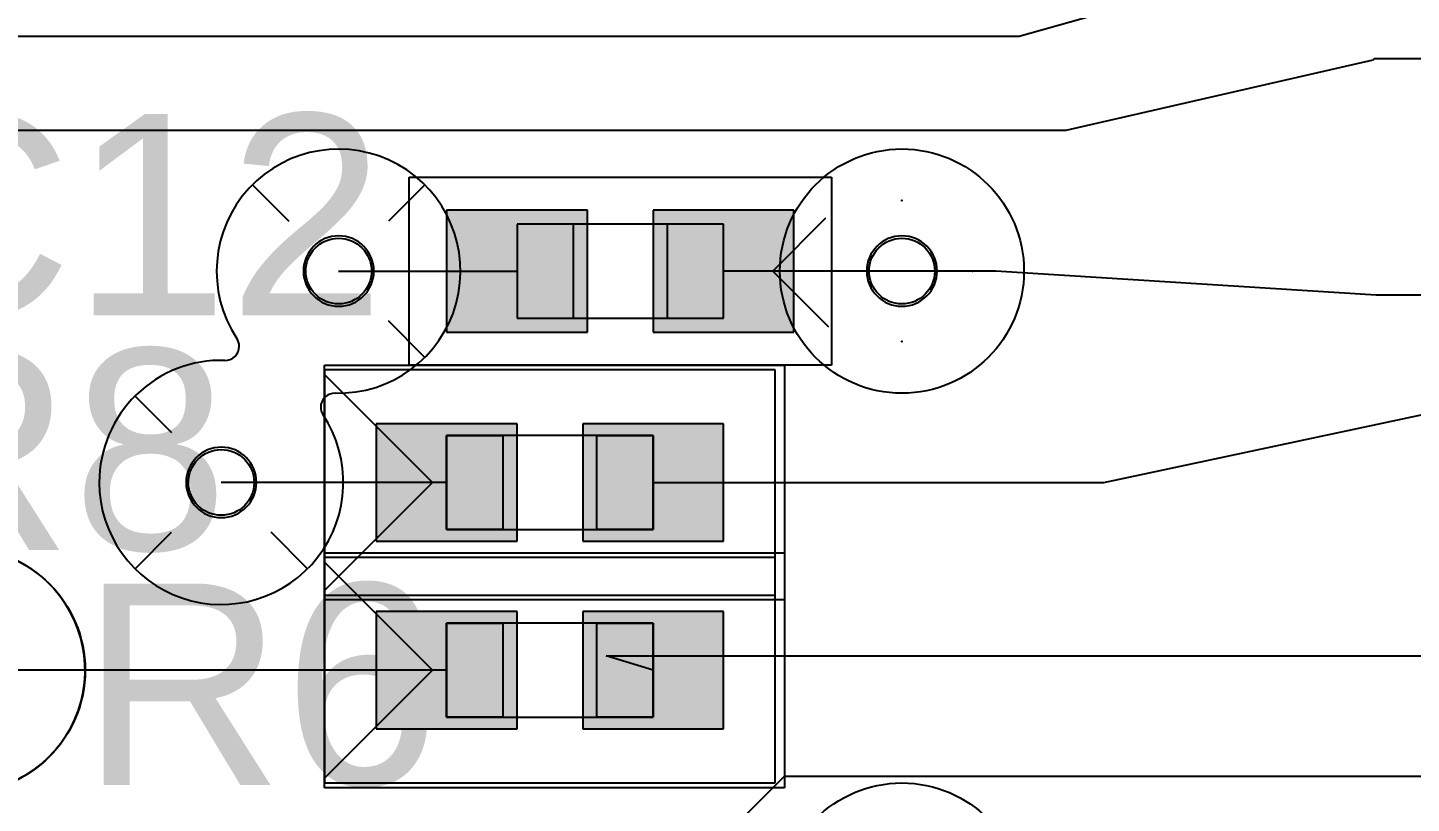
# Model space of a CAD drawing. Header units: inches. Extents: x -0.63 to 3.45, y 0 to 2.67.
# Drawn here: x 0.3737 to 0.6685, y 0.8267 to 0.9918 of the extents above; entities that cross this region are included whole.
import ezdxf

# ---------------------------------------------------------------- set-up
doc = ezdxf.new("R2010")
doc.units = ezdxf.units.IN
doc.header["$MEASUREMENT"] = 0
for name, color, linetype in [('Bottom', 7, 'Continuous'), ('L2_GND', 7, 'Continuous'), ('L5_GND', 7, 'Continuous'), ('Layer_20', 7, 'Continuous'), ('LAYNR4', 7, 'Continuous'), ('LAYNR5', 7, 'Continuous'), ('PADLAYER_BOT', 7, 'Continuous'), ('PADLAYER_INNER', 7, 'Continuous'), ('PADLAYER_TOP', 7, 'Continuous'), ('SILKCREEN_COMP_TOP', 7, 'Continuous'), ('SILKSCREEN_TEXT_TOP', 7, 'Continuous'), ('TOOL_TOP', 7, 'Continuous'), ('Trace_Route_Top', 7, 'Continuous')]:
    doc.layers.add(name, color=color, linetype=linetype)

# ---------------------------------------------------------------- blocks, each defined once
blk = doc.blocks.new('SE37')
at = {"layer": 'Trace_Route_Top', "color": 7, "linetype": 'Continuous'}
blk.add_line((0.799, 0.93484), (0.661, 0.93484), dxfattribs=at)
blk = doc.blocks.new('SE36')
at = {"layer": 'Trace_Route_Top'}
blk.add_blockref('SE37', (0, 0), dxfattribs=at)
blk = doc.blocks.new('SE39')
at = {"layer": 'Trace_Route_Top', "color": 7, "linetype": 'Continuous'}
for p, q in [((0.58, 0.94), (0.56, 0.94)), ((0.661, 0.93484), (0.58, 0.94))]:
    blk.add_line(p, q, dxfattribs=at)
blk = doc.blocks.new('SE38')
at = {"layer": 'Trace_Route_Top'}
blk.add_blockref('SE39', (0, 0), dxfattribs=at)
blk = doc.blocks.new('SE41')
at = {"layer": 'Trace_Route_Top', "color": 7, "linetype": 'Continuous'}
blk.add_line((0.56, 0.94), (0.522, 0.94), dxfattribs=at)
blk = doc.blocks.new('SE40')
at = {"layer": 'Trace_Route_Top'}
blk.add_blockref('SE41', (0, 0), dxfattribs=at)
blk = doc.blocks.new('SE273')
at = {"layer": 'Trace_Route_Top', "color": 7, "linetype": 'Continuous'}
blk.add_line((0.463, 0.855), (0.36, 0.855), dxfattribs=at)
blk = doc.blocks.new('SE272')
at = {"layer": 'Trace_Route_Top'}
blk.add_blockref('SE273', (0, 0), dxfattribs=at)
blk = doc.blocks.new('SE277')
at = {"layer": 'Trace_Route_Top', "color": 7, "linetype": 'Continuous'}
for p, q in [((0.585, 0.99), (0.66142, 1.01161)), ((0.29, 0.99), (0.585, 0.99))]:
    blk.add_line(p, q, dxfattribs=at)
blk = doc.blocks.new('SE276')
at = {"layer": 'Trace_Route_Top'}
blk.add_blockref('SE277', (0, 0), dxfattribs=at)
blk = doc.blocks.new('SE349')
at = {"layer": 'Trace_Route_Top', "color": 7, "linetype": 'Continuous'}
blk.add_line((0.44, 0.94), (0.478, 0.94), dxfattribs=at)
blk = doc.blocks.new('SE348')
at = {"layer": 'Trace_Route_Top'}
blk.add_blockref('SE349', (0, 0), dxfattribs=at)
blk = doc.blocks.new('SE395')
at = {"layer": 'Trace_Route_Top', "color": 7, "linetype": 'Continuous'}
blk.add_line((0.463, 0.895), (0.415, 0.895), dxfattribs=at)
blk = doc.blocks.new('SE394')
at = {"layer": 'Trace_Route_Top'}
blk.add_blockref('SE395', (0, 0), dxfattribs=at)
blk = doc.blocks.new('SE553')
at = {"layer": 'Trace_Route_Top', "color": 7, "linetype": 'Continuous'}
for p, q in [((0.595, 0.97), (0.66039, 0.985)), ((0.66039, 0.985), (0.66064, 0.98524)), ((0.66064, 0.98524), (0.8, 0.98524)), ((0.35, 0.97), (0.595, 0.97))]:
    blk.add_line(p, q, dxfattribs=at)
blk = doc.blocks.new('SE552')
at = {"layer": 'Trace_Route_Top'}
blk.add_blockref('SE553', (0, 0), dxfattribs=at)
blk = doc.blocks.new('SE609')
at = {"layer": 'Trace_Route_Top', "color": 7, "linetype": 'Continuous'}
for p, q in [((0.5, 0.79748), (0.535, 0.83248)), ((0.535, 0.83248), (0.77682, 0.83248)), ((0.5, 0.797), (0.5, 0.79748))]:
    blk.add_line(p, q, dxfattribs=at)
blk = doc.blocks.new('SE608')
at = {"layer": 'Trace_Route_Top'}
blk.add_blockref('SE609', (0, 0), dxfattribs=at)
blk = doc.blocks.new('SE613')
at = {"layer": 'Trace_Route_Top', "color": 7, "linetype": 'Continuous'}
for p, q in [((0.507, 0.855), (0.497, 0.85807)), ((0.497, 0.85807), (0.77324, 0.85807))]:
    blk.add_line(p, q, dxfattribs=at)
blk = doc.blocks.new('SE612')
at = {"layer": 'Trace_Route_Top'}
blk.add_blockref('SE613', (0, 0), dxfattribs=at)
blk = doc.blocks.new('SE671')
at = {"layer": 'Trace_Route_Top', "color": 7, "linetype": 'Continuous'}
for p, q in [((0.60301, 0.895), (0.69699, 0.915)), ((0.69699, 0.915), (0.795, 0.915)), ((0.507, 0.895), (0.60301, 0.895))]:
    blk.add_line(p, q, dxfattribs=at)
blk = doc.blocks.new('SE670')
at = {"layer": 'Trace_Route_Top'}
blk.add_blockref('SE671', (0, 0), dxfattribs=at)
blk = doc.blocks.new('SE717')
at = {"layer": 'L2_GND', "color": 7, "linetype": 'Continuous'}
for centre, radius, start, end in [((0.4399843517, 0.9399806084), 0.0259807079447597, 268.4023654594, 213.5023663561), ((0.4158288186, 0.923984339), 0.0029911867480407, 0.1084362865, 33.608361249), ((0.415821316, 0.9239875822), 0.0029986849495092, 268.4461067698, 0.046196564), ((0.4150070655, 0.8949932635), 0.0260070663741494, 88.3850691333, 179.9851589275), ((0.439178684, 0.9110124178), 0.0029986849495092, 88.4461067698, 180.046196564), ((0.4391711814, 0.911015661), 0.0029911867480407, 180.1084362864, 213.608361249), ((0.4150009323, 0.8950049824), 0.0260009327966767, 180.0109792023, 33.5109439972)]:
    blk.add_arc(centre, radius, start, end, dxfattribs=at)
blk = doc.blocks.new('SE716')
at = {"layer": 'L2_GND'}
blk.add_blockref('SE717', (0, 0), dxfattribs=at)
blk = doc.blocks.new('SE1007')
at = {"layer": 'L2_GND', "color": 7, "linetype": 'Continuous'}
blk.add_line((0.39662, 0.91338), (0.40439, 0.90561), dxfattribs=at)
blk = doc.blocks.new('SE1006')
at = {"layer": 'L2_GND'}
blk.add_blockref('SE1007', (0, 0), dxfattribs=at)
blk = doc.blocks.new('SE1009')
at = {"layer": 'L2_GND', "color": 7, "linetype": 'Continuous'}
blk.add_line((0.39662, 0.87662), (0.40439, 0.88439), dxfattribs=at)
blk = doc.blocks.new('SE1008')
at = {"layer": 'L2_GND'}
blk.add_blockref('SE1009', (0, 0), dxfattribs=at)
blk = doc.blocks.new('SE1011')
at = {"layer": 'L2_GND', "color": 7, "linetype": 'Continuous'}
blk.add_line((0.43338, 0.87662), (0.42561, 0.88439), dxfattribs=at)
blk = doc.blocks.new('SE1010')
at = {"layer": 'L2_GND'}
blk.add_blockref('SE1011', (0, 0), dxfattribs=at)
blk = doc.blocks.new('SE1029')
at = {"layer": 'L2_GND', "color": 7, "linetype": 'Continuous'}
blk.add_line((0.45838, 0.95838), (0.45061, 0.95061), dxfattribs=at)
blk = doc.blocks.new('SE1028')
at = {"layer": 'L2_GND'}
blk.add_blockref('SE1029', (0, 0), dxfattribs=at)
blk = doc.blocks.new('SE1031')
at = {"layer": 'L2_GND', "color": 7, "linetype": 'Continuous'}
blk.add_line((0.42162, 0.95838), (0.42939, 0.95061), dxfattribs=at)
blk = doc.blocks.new('SE1030')
at = {"layer": 'L2_GND'}
blk.add_blockref('SE1031', (0, 0), dxfattribs=at)
blk = doc.blocks.new('SE1033')
at = {"layer": 'L2_GND', "color": 7, "linetype": 'Continuous'}
blk.add_line((0.45838, 0.92162), (0.45061, 0.92939), dxfattribs=at)
blk = doc.blocks.new('SE1032')
at = {"layer": 'L2_GND'}
blk.add_blockref('SE1033', (0, 0), dxfattribs=at)
blk = doc.blocks.new('SE1247')
at = {"layer": 'LAYNR4', "color": 7, "linetype": 'Continuous'}
for p, q in [((0.24127, 0.92386), (0.34575, 0.87815)), ((0.33333, 0.84975), (0.22884, 0.89546))]:
    blk.add_line(p, q, dxfattribs=at)
for centre, radius, start, end in [((0.200061671, 0.9249659639), 0.0394381751559525, 2.2292099261, 310.529205603), ((0.2424783422, 0.9266175061), 0.0030106362634253, 182.2368403189, 246.3369136356), ((0.2276403488, 0.8927093644), 0.0030008597663556, 66.4362515661, 130.5363248828), ((0.3599900005, 0.855006831), 0.0259905237955711, 196.0295212602, 116.7295271355), ((0.3469504523, 0.8809006671), 0.0030012089369104, 246.422473468, 296.7223873874), ((0.3321252624, 0.8470008546), 0.0030015317591243, 16.035968206, 66.3358821254)]:
    blk.add_arc(centre, radius, start, end, dxfattribs=at)
blk = doc.blocks.new('SE1246')
at = {"layer": 'LAYNR4'}
blk.add_blockref('SE1247', (0, 0), dxfattribs=at)
blk = doc.blocks.new('SE1253')
at = {"layer": 'LAYNR4', "color": 7, "linetype": 'Continuous'}
for centre, radius, start, end in [((0.4399843517, 0.9399806084), 0.0259807079447597, 268.4023654594, 213.5023663561), ((0.4158288186, 0.923984339), 0.0029911867480407, 0.1084362865, 33.608361249), ((0.415821316, 0.9239875822), 0.0029986849495092, 268.4461067698, 0.046196564), ((0.4150070655, 0.8949932635), 0.0260070663741494, 88.3850691333, 179.9851589275), ((0.439178684, 0.9110124178), 0.0029986849495092, 88.4461067698, 180.046196564), ((0.4391711814, 0.911015661), 0.0029911867480407, 180.1084362864, 213.608361249), ((0.4150009323, 0.8950049824), 0.0260009327966767, 180.0109792023, 33.5109439972)]:
    blk.add_arc(centre, radius, start, end, dxfattribs=at)
blk = doc.blocks.new('SE1252')
at = {"layer": 'LAYNR4'}
blk.add_blockref('SE1253', (0, 0), dxfattribs=at)
blk = doc.blocks.new('SE1361')
at = {"layer": 'L5_GND', "color": 7, "linetype": 'Continuous'}
for centre, radius, start, end in [((0.4399843517, 0.9399806084), 0.0259807079447597, 268.4023654594, 213.5023663561), ((0.4158288186, 0.923984339), 0.0029911867480407, 0.1084362865, 33.608361249), ((0.415821316, 0.9239875822), 0.0029986849495092, 268.4461067698, 0.046196564), ((0.4150070655, 0.8949932635), 0.0260070663741494, 88.3850691333, 179.9851589275), ((0.439178684, 0.9110124178), 0.0029986849495092, 88.4461067698, 180.046196564), ((0.4391711814, 0.911015661), 0.0029911867480407, 180.1084362864, 213.608361249), ((0.4150009323, 0.8950049824), 0.0260009327966767, 180.0109792023, 33.5109439972)]:
    blk.add_arc(centre, radius, start, end, dxfattribs=at)
blk = doc.blocks.new('SE1360')
at = {"layer": 'L5_GND'}
blk.add_blockref('SE1361', (0, 0), dxfattribs=at)
blk = doc.blocks.new('SE1651')
at = {"layer": 'L5_GND', "color": 7, "linetype": 'Continuous'}
blk.add_line((0.39662, 0.91338), (0.40439, 0.90561), dxfattribs=at)
blk = doc.blocks.new('SE1650')
at = {"layer": 'L5_GND'}
blk.add_blockref('SE1651', (0, 0), dxfattribs=at)
blk = doc.blocks.new('SE1653')
at = {"layer": 'L5_GND', "color": 7, "linetype": 'Continuous'}
blk.add_line((0.39662, 0.87662), (0.40439, 0.88439), dxfattribs=at)
blk = doc.blocks.new('SE1652')
at = {"layer": 'L5_GND'}
blk.add_blockref('SE1653', (0, 0), dxfattribs=at)
blk = doc.blocks.new('SE1655')
at = {"layer": 'L5_GND', "color": 7, "linetype": 'Continuous'}
blk.add_line((0.43338, 0.87662), (0.42561, 0.88439), dxfattribs=at)
blk = doc.blocks.new('SE1654')
at = {"layer": 'L5_GND'}
blk.add_blockref('SE1655', (0, 0), dxfattribs=at)
blk = doc.blocks.new('SE1673')
at = {"layer": 'L5_GND', "color": 7, "linetype": 'Continuous'}
blk.add_line((0.45838, 0.95838), (0.45061, 0.95061), dxfattribs=at)
blk = doc.blocks.new('SE1672')
at = {"layer": 'L5_GND'}
blk.add_blockref('SE1673', (0, 0), dxfattribs=at)
blk = doc.blocks.new('SE1675')
at = {"layer": 'L5_GND', "color": 7, "linetype": 'Continuous'}
blk.add_line((0.42162, 0.95838), (0.42939, 0.95061), dxfattribs=at)
blk = doc.blocks.new('SE1674')
at = {"layer": 'L5_GND'}
blk.add_blockref('SE1675', (0, 0), dxfattribs=at)
blk = doc.blocks.new('SE1677')
at = {"layer": 'L5_GND', "color": 7, "linetype": 'Continuous'}
blk.add_line((0.45838, 0.92162), (0.45061, 0.92939), dxfattribs=at)
blk = doc.blocks.new('SE1676')
at = {"layer": 'L5_GND'}
blk.add_blockref('SE1677', (0, 0), dxfattribs=at)
blk = doc.blocks.new('SE1993')
at = {"layer": 'LAYNR5', "color": 7, "linetype": 'Continuous'}
for centre, radius, start, end in [((0.4399843517, 0.9399806084), 0.0259807079447597, 268.4023654594, 213.5023663561), ((0.4158288186, 0.923984339), 0.0029911867480407, 0.1084362865, 33.608361249), ((0.415821316, 0.9239875822), 0.0029986849495092, 268.4461067698, 0.046196564), ((0.4150070655, 0.8949932635), 0.0260070663741494, 88.3850691333, 179.9851589275), ((0.439178684, 0.9110124178), 0.0029986849495092, 88.4461067698, 180.046196564), ((0.4391711814, 0.911015661), 0.0029911867480407, 180.1084362864, 213.608361249), ((0.4150009323, 0.8950049824), 0.0260009327966767, 180.0109792023, 33.5109439972)]:
    blk.add_arc(centre, radius, start, end, dxfattribs=at)
blk = doc.blocks.new('SE1992')
at = {"layer": 'LAYNR5'}
blk.add_blockref('SE1993', (0, 0), dxfattribs=at)
blk = doc.blocks.new('SE2103')
at = {"layer": 'LAYNR5', "color": 7, "linetype": 'Continuous'}
blk.add_point((0.575, 0.94), dxfattribs=at)
blk = doc.blocks.new('SE2102')
at = {"layer": 'LAYNR5'}
blk.add_blockref('SE2103', (0, 0), dxfattribs=at)
blk = doc.blocks.new('SE2105')
at = {"layer": 'LAYNR5', "color": 7, "linetype": 'Continuous'}
blk.add_point((0.56, 0.955), dxfattribs=at)
blk = doc.blocks.new('SE2104')
at = {"layer": 'LAYNR5'}
blk.add_blockref('SE2105', (0, 0), dxfattribs=at)
blk = doc.blocks.new('SE2107')
at = {"layer": 'LAYNR5', "color": 7, "linetype": 'Continuous'}
blk.add_point((0.545, 0.94), dxfattribs=at)
blk = doc.blocks.new('SE2106')
at = {"layer": 'LAYNR5'}
blk.add_blockref('SE2107', (0, 0), dxfattribs=at)
blk = doc.blocks.new('SE2109')
at = {"layer": 'LAYNR5', "color": 7, "linetype": 'Continuous'}
blk.add_point((0.56, 0.925), dxfattribs=at)
blk = doc.blocks.new('SE2108')
at = {"layer": 'LAYNR5'}
blk.add_blockref('SE2109', (0, 0), dxfattribs=at)
blk = doc.blocks.new('SE2119')
at = {"layer": 'Bottom', "color": 7, "linetype": 'Continuous'}
for centre, radius, start, end in [((0.4399843517, 0.9399806084), 0.0259807079447597, 268.4023654594, 213.5023663561), ((0.4158288186, 0.923984339), 0.0029911867480407, 0.1084362865, 33.608361249), ((0.415821316, 0.9239875822), 0.0029986849495092, 268.4461067698, 0.046196564), ((0.4150070655, 0.8949932635), 0.0260070663741494, 88.3850691333, 179.9851589275), ((0.439178684, 0.9110124178), 0.0029986849495092, 88.4461067698, 180.046196564), ((0.4391711814, 0.911015661), 0.0029911867480407, 180.1084362864, 213.608361249), ((0.4150009323, 0.8950049824), 0.0260009327966767, 180.0109792023, 33.5109439972)]:
    blk.add_arc(centre, radius, start, end, dxfattribs=at)
blk = doc.blocks.new('SE2118')
at = {"layer": 'Bottom'}
blk.add_blockref('SE2119', (0, 0), dxfattribs=at)
blk = doc.blocks.new('SE2187')
at = {"layer": 'PADLAYER_TOP', "color": 7, "linetype": 'Continuous'}
for start, end in [(0, 180), (180, 0)]:
    blk.add_arc((0.56, 0.94), 0.0075000000000001, start, end, dxfattribs=at)
blk = doc.blocks.new('SE2186')
at = {"layer": 'PADLAYER_TOP'}
blk.add_blockref('SE2187', (0, 0), dxfattribs=at)
blk = doc.blocks.new('SE2189')
at = {"layer": 'PADLAYER_INNER', "color": 7, "linetype": 'Continuous'}
for start, end in [(0, 180), (180, 0)]:
    blk.add_arc((0.56, 0.94), 0.0075000000000001, start, end, dxfattribs=at)
blk = doc.blocks.new('SE2188')
at = {"layer": 'PADLAYER_INNER'}
blk.add_blockref('SE2189', (0, 0), dxfattribs=at)
blk = doc.blocks.new('SE2191')
at = {"layer": 'PADLAYER_BOT', "color": 7, "linetype": 'Continuous'}
for start, end in [(0, 180), (180, 0)]:
    blk.add_arc((0.56, 0.94), 0.0075000000000001, start, end, dxfattribs=at)
blk = doc.blocks.new('SE2190')
at = {"layer": 'PADLAYER_BOT'}
blk.add_blockref('SE2191', (0, 0), dxfattribs=at)
blk = doc.blocks.new('SE2463')
at = {"layer": 'PADLAYER_TOP', "color": 7, "linetype": 'Continuous'}
for start, end in [(0, 180), (180, 0)]:
    blk.add_arc((0.44, 0.94), 0.0075, start, end, dxfattribs=at)
blk = doc.blocks.new('SE2462')
at = {"layer": 'PADLAYER_TOP'}
blk.add_blockref('SE2463', (0, 0), dxfattribs=at)
blk = doc.blocks.new('SE2465')
at = {"layer": 'PADLAYER_INNER', "color": 7, "linetype": 'Continuous'}
for start, end in [(0, 180), (180, 0)]:
    blk.add_arc((0.44, 0.94), 0.0075, start, end, dxfattribs=at)
blk = doc.blocks.new('SE2464')
at = {"layer": 'PADLAYER_INNER'}
blk.add_blockref('SE2465', (0, 0), dxfattribs=at)
blk = doc.blocks.new('SE2467')
at = {"layer": 'PADLAYER_BOT', "color": 7, "linetype": 'Continuous'}
for start, end in [(0, 180), (180, 0)]:
    blk.add_arc((0.44, 0.94), 0.0075, start, end, dxfattribs=at)
blk = doc.blocks.new('SE2466')
at = {"layer": 'PADLAYER_BOT'}
blk.add_blockref('SE2467', (0, 0), dxfattribs=at)
blk = doc.blocks.new('SE2511')
at = {"layer": 'PADLAYER_TOP', "color": 7, "linetype": 'Continuous'}
for start, end in [(0, 180), (180, 0)]:
    blk.add_arc((0.415, 0.895), 0.0075, start, end, dxfattribs=at)
blk = doc.blocks.new('SE2510')
at = {"layer": 'PADLAYER_TOP'}
blk.add_blockref('SE2511', (0, 0), dxfattribs=at)
blk = doc.blocks.new('SE2513')
at = {"layer": 'PADLAYER_INNER', "color": 7, "linetype": 'Continuous'}
for start, end in [(0, 180), (180, 0)]:
    blk.add_arc((0.415, 0.895), 0.0075, start, end, dxfattribs=at)
blk = doc.blocks.new('SE2512')
at = {"layer": 'PADLAYER_INNER'}
blk.add_blockref('SE2513', (0, 0), dxfattribs=at)
blk = doc.blocks.new('SE2515')
at = {"layer": 'PADLAYER_BOT', "color": 7, "linetype": 'Continuous'}
for start, end in [(0, 180), (180, 0)]:
    blk.add_arc((0.415, 0.895), 0.0075, start, end, dxfattribs=at)
blk = doc.blocks.new('SE2514')
at = {"layer": 'PADLAYER_BOT'}
blk.add_blockref('SE2515', (0, 0), dxfattribs=at)
blk = doc.blocks.new('SE2927')
at = {"layer": 'SILKCREEN_COMP_TOP', "color": 7, "linetype": 'Continuous'}
for p, q in [((0.455, 0.92), (0.455, 0.96)), ((0.455, 0.96), (0.545, 0.96)), ((0.545, 0.96), (0.545, 0.92)), ((0.545, 0.92), (0.455, 0.92))]:
    blk.add_line(p, q, dxfattribs=at)
blk = doc.blocks.new('SE2926')
at = {"layer": 'SILKCREEN_COMP_TOP'}
blk.add_blockref('SE2927', (0, 0), dxfattribs=at)
blk = doc.blocks.new('SE2929')
at = {"layer": 'SILKCREEN_COMP_TOP', "color": 7, "linetype": 'Continuous'}
for p, q in [((0.54375, 0.95125), (0.5325, 0.94)), ((0.5325, 0.94), (0.54437, 0.92812))]:
    blk.add_line(p, q, dxfattribs=at)
blk = doc.blocks.new('SE2928')
at = {"layer": 'SILKCREEN_COMP_TOP'}
blk.add_blockref('SE2929', (0, 0), dxfattribs=at)
blk = doc.blocks.new('SE2931')
at = {"layer": 'Layer_20', "color": 7, "linetype": 'Continuous'}
for p, q in [((0.478, 0.95), (0.478, 0.93)), ((0.522, 0.95), (0.478, 0.95)), ((0.522, 0.93), (0.522, 0.95)), ((0.478, 0.93), (0.522, 0.93))]:
    blk.add_line(p, q, dxfattribs=at)
blk = doc.blocks.new('SE2930')
at = {"layer": 'Layer_20'}
blk.add_blockref('SE2931', (0, 0), dxfattribs=at)
blk = doc.blocks.new('SE2933')
at = {"layer": 'Layer_20', "color": 7, "linetype": 'Continuous'}
for p, q in [((0.522, 0.95), (0.51, 0.95)), ((0.51, 0.95), (0.51, 0.93)), ((0.522, 0.93), (0.522, 0.95)), ((0.51, 0.93), (0.522, 0.93))]:
    blk.add_line(p, q, dxfattribs=at)
blk = doc.blocks.new('SE2932')
at = {"layer": 'Layer_20'}
blk.add_blockref('SE2933', (0, 0), dxfattribs=at)
blk = doc.blocks.new('SE2935')
at = {"layer": 'Layer_20', "color": 7, "linetype": 'Continuous'}
for p, q in [((0.49, 0.95), (0.478, 0.95)), ((0.478, 0.95), (0.478, 0.93)), ((0.49, 0.93), (0.49, 0.95)), ((0.478, 0.93), (0.49, 0.93))]:
    blk.add_line(p, q, dxfattribs=at)
blk = doc.blocks.new('SE2934')
at = {"layer": 'Layer_20'}
blk.add_blockref('SE2935', (0, 0), dxfattribs=at)
blk = doc.blocks.new('SE3477')
at = {"layer": 'SILKCREEN_COMP_TOP', "color": 7, "linetype": 'Continuous'}
for p, q in [((0.437, 0.83), (0.437, 0.88)), ((0.437, 0.88), (0.535, 0.88)), ((0.535, 0.88), (0.535, 0.83)), ((0.535, 0.83), (0.437, 0.83))]:
    blk.add_line(p, q, dxfattribs=at)
blk = doc.blocks.new('SE3476')
at = {"layer": 'SILKCREEN_COMP_TOP'}
blk.add_blockref('SE3477', (0, 0), dxfattribs=at)
blk = doc.blocks.new('SE3479')
at = {"layer": 'SILKCREEN_COMP_TOP', "color": 7, "linetype": 'Continuous'}
for p, q in [((0.46, 0.855), (0.437, 0.878)), ((0.437, 0.832), (0.46, 0.855))]:
    blk.add_line(p, q, dxfattribs=at)
blk = doc.blocks.new('SE3478')
at = {"layer": 'SILKCREEN_COMP_TOP'}
blk.add_blockref('SE3479', (0, 0), dxfattribs=at)
blk = doc.blocks.new('SE3481')
at = {"layer": 'SILKSCREEN_TEXT_TOP', "color": 7, "linetype": 'Continuous'}
for p, q in [((0.533, 0.879), (0.437, 0.879)), ((0.437, 0.879), (0.437, 0.831)), ((0.533, 0.831), (0.533, 0.879)), ((0.437, 0.831), (0.533, 0.831))]:
    blk.add_line(p, q, dxfattribs=at)
blk = doc.blocks.new('SE3480')
at = {"layer": 'SILKSCREEN_TEXT_TOP'}
blk.add_blockref('SE3481', (0, 0), dxfattribs=at)
blk = doc.blocks.new('SE3483')
at = {"layer": 'Layer_20', "color": 7, "linetype": 'Continuous'}
for p, q in [((0.507, 0.865), (0.463, 0.865)), ((0.463, 0.865), (0.463, 0.845)), ((0.507, 0.845), (0.507, 0.865)), ((0.463, 0.845), (0.507, 0.845))]:
    blk.add_line(p, q, dxfattribs=at)
blk = doc.blocks.new('SE3482')
at = {"layer": 'Layer_20'}
blk.add_blockref('SE3483', (0, 0), dxfattribs=at)
blk = doc.blocks.new('SE3485')
at = {"layer": 'Layer_20', "color": 7, "linetype": 'Continuous'}
for p, q in [((0.495, 0.845), (0.495, 0.865)), ((0.495, 0.865), (0.507, 0.865)), ((0.507, 0.865), (0.507, 0.845)), ((0.507, 0.845), (0.495, 0.845))]:
    blk.add_line(p, q, dxfattribs=at)
blk = doc.blocks.new('SE3484')
at = {"layer": 'Layer_20'}
blk.add_blockref('SE3485', (0, 0), dxfattribs=at)
blk = doc.blocks.new('SE3487')
at = {"layer": 'Layer_20', "color": 7, "linetype": 'Continuous'}
for p, q in [((0.463, 0.845), (0.463, 0.865)), ((0.463, 0.865), (0.475, 0.865)), ((0.475, 0.865), (0.475, 0.845)), ((0.475, 0.845), (0.463, 0.845))]:
    blk.add_line(p, q, dxfattribs=at)
blk = doc.blocks.new('SE3486')
at = {"layer": 'Layer_20'}
blk.add_blockref('SE3487', (0, 0), dxfattribs=at)
blk = doc.blocks.new('SE3501')
at = {"layer": 'SILKCREEN_COMP_TOP', "color": 7, "linetype": 'Continuous'}
for p, q in [((0.437, 0.87), (0.437, 0.92)), ((0.437, 0.92), (0.535, 0.92)), ((0.535, 0.92), (0.535, 0.87)), ((0.535, 0.87), (0.437, 0.87))]:
    blk.add_line(p, q, dxfattribs=at)
blk = doc.blocks.new('SE3500')
at = {"layer": 'SILKCREEN_COMP_TOP'}
blk.add_blockref('SE3501', (0, 0), dxfattribs=at)
blk = doc.blocks.new('SE3503')
at = {"layer": 'SILKCREEN_COMP_TOP', "color": 7, "linetype": 'Continuous'}
for p, q in [((0.46, 0.895), (0.437, 0.918)), ((0.437, 0.872), (0.46, 0.895))]:
    blk.add_line(p, q, dxfattribs=at)
blk = doc.blocks.new('SE3502')
at = {"layer": 'SILKCREEN_COMP_TOP'}
blk.add_blockref('SE3503', (0, 0), dxfattribs=at)
blk = doc.blocks.new('SE3505')
at = {"layer": 'SILKSCREEN_TEXT_TOP', "color": 7, "linetype": 'Continuous'}
for p, q in [((0.533, 0.919), (0.437, 0.919)), ((0.437, 0.919), (0.437, 0.871)), ((0.533, 0.871), (0.533, 0.919)), ((0.437, 0.871), (0.533, 0.871))]:
    blk.add_line(p, q, dxfattribs=at)
blk = doc.blocks.new('SE3504')
at = {"layer": 'SILKSCREEN_TEXT_TOP'}
blk.add_blockref('SE3505', (0, 0), dxfattribs=at)
blk = doc.blocks.new('SE3507')
at = {"layer": 'Layer_20', "color": 7, "linetype": 'Continuous'}
for p, q in [((0.507, 0.905), (0.463, 0.905)), ((0.463, 0.905), (0.463, 0.885)), ((0.507, 0.885), (0.507, 0.905)), ((0.463, 0.885), (0.507, 0.885))]:
    blk.add_line(p, q, dxfattribs=at)
blk = doc.blocks.new('SE3506')
at = {"layer": 'Layer_20'}
blk.add_blockref('SE3507', (0, 0), dxfattribs=at)
blk = doc.blocks.new('SE3509')
at = {"layer": 'Layer_20', "color": 7, "linetype": 'Continuous'}
for p, q in [((0.495, 0.885), (0.495, 0.905)), ((0.495, 0.905), (0.507, 0.905)), ((0.507, 0.905), (0.507, 0.885)), ((0.507, 0.885), (0.495, 0.885))]:
    blk.add_line(p, q, dxfattribs=at)
blk = doc.blocks.new('SE3508')
at = {"layer": 'Layer_20'}
blk.add_blockref('SE3509', (0, 0), dxfattribs=at)
blk = doc.blocks.new('SE3511')
at = {"layer": 'Layer_20', "color": 7, "linetype": 'Continuous'}
for p, q in [((0.463, 0.885), (0.463, 0.905)), ((0.463, 0.905), (0.475, 0.905)), ((0.475, 0.905), (0.475, 0.885)), ((0.475, 0.885), (0.463, 0.885))]:
    blk.add_line(p, q, dxfattribs=at)
blk = doc.blocks.new('SE3510')
at = {"layer": 'Layer_20'}
blk.add_blockref('SE3511', (0, 0), dxfattribs=at)

msp = doc.modelspace()

# ---------------------------------------------------------------- hatches: boundary and pattern name
at = {"layer": 'PADLAYER_TOP', "linetype": 'Continuous'}
for points in [[(0.463, 0.9269999999999999), (0.4929999999999999, 0.9269999999999999), (0.4929999999999999, 0.9529999999999997), (0.463, 0.9529999999999997)], [(0.5069999999999999, 0.9269999999999999), (0.5369999999999999, 0.9269999999999999), (0.5369999999999999, 0.9529999999999997), (0.5069999999999999, 0.9529999999999997)], [(0.4779999999999999, 0.9074999999999999), (0.448, 0.9074999999999999), (0.448, 0.8824999999999998), (0.4779999999999999, 0.8824999999999998)], [(0.5219999999999999, 0.9074999999999999), (0.4919999999999999, 0.9074999999999999), (0.4919999999999999, 0.8824999999999998), (0.5219999999999999, 0.8824999999999998)], [(0.4779999999999999, 0.8674999999999999), (0.448, 0.8674999999999999), (0.448, 0.8424999999999999), (0.4779999999999999, 0.8424999999999999)], [(0.5219999999999999, 0.8674999999999999), (0.4919999999999999, 0.8674999999999999), (0.4919999999999999, 0.8424999999999999), (0.5219999999999999, 0.8424999999999999)]]:
    msp.add_hatch(color=7, dxfattribs=at).paths.add_polyline_path(points)

# ---------------------------------------------------------------- linework, layer by layer
at = {"layer": 'Bottom', "color": 7, "linetype": 'Continuous'}
for centre in [(0.56, 0.94), (0.36, 0.855), (0.56, 0.805)]:
    msp.add_circle(centre, 0.026, dxfattribs=at)
at = {"layer": 'L2_GND', "color": 7, "linetype": 'Continuous'}
for centre in [(0.56, 0.94), (0.36, 0.855), (0.56, 0.805)]:
    msp.add_circle(centre, 0.026, dxfattribs=at)
at = {"layer": 'L5_GND', "color": 7, "linetype": 'Continuous'}
for centre in [(0.56, 0.94), (0.36, 0.855), (0.56, 0.805)]:
    msp.add_circle(centre, 0.026, dxfattribs=at)
at = {"layer": 'LAYNR4', "color": 7, "linetype": 'Continuous'}
for centre in [(0.56, 0.94), (0.56, 0.805)]:
    msp.add_circle(centre, 0.026, dxfattribs=at)
at = {"layer": 'LAYNR5', "color": 7, "linetype": 'Continuous'}
for centre in [(0.36, 0.855), (0.56, 0.805)]:
    msp.add_circle(centre, 0.026, dxfattribs=at)
at = {"layer": 'PADLAYER_TOP', "color": 7, "linetype": 'Continuous'}
for p, q in [((0.493, 0.953), (0.463, 0.953)), ((0.463, 0.953), (0.463, 0.927)), ((0.493, 0.927), (0.493, 0.953)), ((0.537, 0.953), (0.507, 0.953)), ((0.507, 0.953), (0.507, 0.927)), ((0.537, 0.927), (0.537, 0.953)), ((0.463, 0.927), (0.493, 0.927)), ((0.507, 0.927), (0.537, 0.927)), ((0.478, 0.9075), (0.448, 0.9075)), ((0.448, 0.9075), (0.448, 0.8825)), ((0.478, 0.8825), (0.478, 0.9075)), ((0.522, 0.9075), (0.492, 0.9075)), ((0.492, 0.9075), (0.492, 0.8825)), ((0.522, 0.8825), (0.522, 0.9075)), ((0.448, 0.8825), (0.478, 0.8825)), ((0.492, 0.8825), (0.522, 0.8825)), ((0.478, 0.8675), (0.448, 0.8675)), ((0.448, 0.8675), (0.448, 0.8425)), ((0.478, 0.8425), (0.478, 0.8675)), ((0.522, 0.8675), (0.492, 0.8675)), ((0.492, 0.8675), (0.492, 0.8425)), ((0.522, 0.8425), (0.522, 0.8675)), ((0.448, 0.8425), (0.478, 0.8425)), ((0.492, 0.8425), (0.522, 0.8425))]:
    msp.add_line(p, q, dxfattribs=at)
at = {"layer": 'TOOL_TOP', "color": 7, "linetype": 'Continuous'}
for centre in [(0.44, 0.94), (0.56, 0.94), (0.415, 0.895)]:
    msp.add_circle(centre, 0.007, dxfattribs=at)

# ---------------------------------------------------------------- block references
for name in ['SE276', 'SE552', 'SE1246', 'SE716', 'SE1252', 'SE1360', 'SE1992', 'SE2118', 'SE1030', 'SE1674', 'SE1028', 'SE1672', 'SE2926', 'SE2104', 'SE2930', 'SE2934', 'SE2932', 'SE2928', 'SE2462', 'SE2464', 'SE2466', 'SE2186', 'SE2188', 'SE2190', 'SE348', 'SE40', 'SE2106', 'SE38', 'SE2102', 'SE36', 'SE1032', 'SE1676', 'SE2108', 'SE3500', 'SE3504', 'SE3502', 'SE670', 'SE1006', 'SE1650', 'SE3506', 'SE3510', 'SE3508', 'SE2510', 'SE2512', 'SE2514', 'SE394', 'SE1008', 'SE1652', 'SE1010', 'SE1654', 'SE3476', 'SE3480', 'SE3478', 'SE3482', 'SE3486', 'SE3484', 'SE612', 'SE272', 'SE608']:
    msp.add_blockref(name, (0, 0))

# ---------------------------------------------------------------- texts
at = {"layer": 'SILKSCREEN_TEXT_TOP', "char_height": 0.042857, "attachment_point": 7}
for s, insert, width, rotation in [('{\\fArial|b0||i0||c0|p34;\\C7;\\H4.2857e-002;\\W1.;C12}', (0.34, 0.9299996063), 0.1099379154, 9.999999999999997e-07), ('{\\fArial|b0||i0||c0|p34;\\C7;\\H4.2857e-002;\\W1.;R8}', (0.34, 0.8799996063), 0.0763976546, 2.999999999999999e-06), ('{\\fArial|b0||i0||c0|p34;\\C7;\\H4.2857e-002;\\W1.;R6}', (0.385, 0.8299996063), 0.0763976546, 2.999999999999999e-06)]:
    msp.add_mtext(s, dxfattribs=dict(at, insert=insert, width=width, rotation=rotation))

doc.saveas('drawing.dxf')
